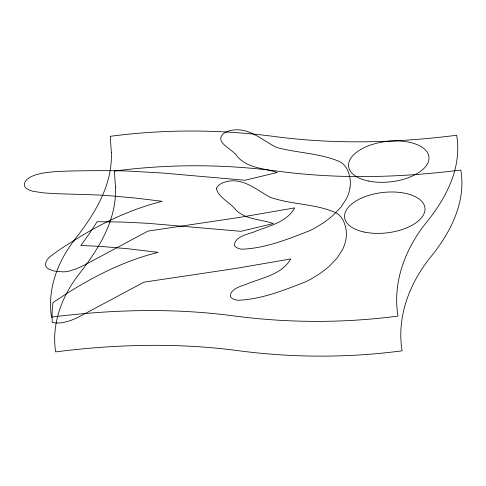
<?xml version="1.0" encoding="UTF-8"?>
<svg xmlns="http://www.w3.org/2000/svg" width="486" height="486" viewBox="0 0 486 486"><rect width="100%" height="100%" fill="white"/><g stroke="black" fill="none" stroke-linecap="round" stroke-linejoin="round"><path stroke-width="0.73" d="M349.944 188.07A121.974 61.169 -6.8 0 1 346.421 198.707L341.014 207.133L333.36 215.067A122.484 61.424 -6.8 0 1 323.348 222.855L314.764 228.147A73.374 36.796 -6.8 0 1 309.728 230.686C288.052 239.179 265.52 248.273 242.058 249.203A12.101 6.069 -6.8 0 1 237.982 248.261A12.442 6.239 -6.8 0 1 234.301 244.895C235.783 235.285 249.324 234.428 256.553 230.868C270.271 225.68 287.117 221.707 294.735 207.893L239.932 217.351L147.981 231.093L84.297 265.156L76.539 268.764L68.976 271.152A16.816 8.432 -6.8 0 1 63.399 271.881L54.815 271.158A22.265 11.166 -6.8 0 1 50.587 269.803C41.432 267.045 46.498 258.54 52.087 255.186C59.766 249.197 68.083 244.087 76.393 239.033C102.996 222.388 131.621 209.004 162.148 201.301L135.515 198.063L109.101 195.688A344.926 172.986 -6.8 0 0 95.736 194.91L56.516 193.695L43.321 192.881L32.993 191.277L29.233 190.062L26.548 188.519A16.7 8.377 -6.8 0 1 24.482 185.743C23.535 179.966 30.278 176.849 34.731 175.167C43.4 172.323 52.609 171.795 61.655 171.285C79.722 170.683 97.801 170.537 115.881 170.732A359.288 180.191 -6.8 0 1 125.771 170.969L161.978 172.98L244.914 180.251L277.293 172.494C263.704 167.998 247.119 168.314 237.217 156.37C233.572 149.5 213.597 142.483 223.402 133.632A14.896 7.472 -6.8 0 1 228.614 131.099A14.623 7.333 -6.8 0 1 233.651 129.975C250.071 127.976 262.883 140.733 276.589 147.477C297.292 153.011 319.539 153.12 339.41 161.486A36.893 18.504 -6.8 0 1 342.885 163.831C347.016 167.208 348.796 172.506 349.859 177.554A116.33 58.338 -6.8 0 1 349.956 188.07M216.422 188.671C218.779 197.954 230.492 202.583 236.105 210.177C246.056 219.806 260.964 219.162 273.302 223.56L240.922 231.312L147.544 223.287L121.786 222.029L97.097 221.707L90.214 232.423L80.816 245.539L92.14 245.989A344.592 172.816 -6.8 0 1 104.362 246.7L128.116 248.765L158.163 252.362C120.024 261.76 85.281 280.738 52.986 302.596A369.202 185.16 -6.8 0 0 52.288 322.504A18.432 9.246 -6.8 0 0 63.125 322.601L70.646 320.553L78.343 317.206L143.996 282.153L235.941 268.418L290.75 258.953C282.305 273.843 263.801 277.476 248.984 283.156C242.721 286.132 231.142 287.518 230.309 295.956A12.442 6.239 -6.8 0 0 233.991 299.321A12.101 6.069 -6.8 0 0 238.073 300.269C261.535 299.333 284.061 290.239 305.737 281.752A73.374 36.796 -6.8 0 0 310.773 279.207L319.363 273.922A122.484 61.424 -6.8 0 0 329.368 266.128L337.029 258.2L342.436 249.768A121.974 61.169 -6.8 0 0 345.746 240.272A116.33 58.338 -6.8 0 0 345.874 228.614C344.805 223.572 343.025 218.269 338.894 214.891A36.893 18.504 -6.8 0 0 335.419 212.546C314.861 203.598 291.308 204.655 270.356 197.316C257.574 190.621 245.151 179.055 229.659 181.035A14.623 7.333 -6.8 0 0 224.623 182.159A14.896 7.472 -6.8 0 0 219.411 184.692L217.066 187.037L216.422 188.671M111.343 152.397C112.679 185.476 94.424 214.375 74.868 239.41C57.804 261.31 47.118 289.097 51.516 317.127C111.446 309.533 172.275 307.863 232.265 315.693C287.208 323.093 342.982 323.324 397.955 316.076C392.317 281.953 405.5 248.127 426.836 221.895C446.446 197.656 462.095 167.403 456.664 135.266C396.74 142.866 335.911 144.536 275.914 136.706C220.978 129.306 165.204 129.076 110.231 136.323L111.343 152.397M115.486 187.146C116.822 220.225 98.573 249.124 79.011 274.159C61.947 296.059 51.261 323.846 55.665 351.882C115.589 344.288 176.418 342.618 236.409 350.442C291.351 357.842 347.125 358.073 402.098 350.825C396.461 316.708 409.643 282.876 430.979 256.651C450.589 232.405 466.238 202.158 460.807 170.021C400.883 177.615 340.054 179.285 280.064 171.461C225.121 164.061 169.347 163.825 114.374 171.072L115.486 187.146M364.372 232.077A40.453 20.284 -6.8 0 0 425.013 209.272A40.453 20.284 -6.8 0 0 364.943 196.702A40.453 20.284 -6.8 0 0 364.372 232.077M368.358 181.017A40.453 20.284 -6.8 0 0 429.004 158.211A40.453 20.284 -6.8 0 0 368.929 145.642A40.453 20.284 -6.8 0 0 368.358 181.017"/></g></svg>
